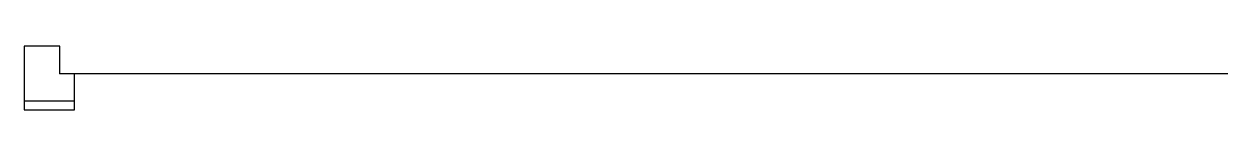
# Model space of a CAD drawing. Header units: millimetres. Extents: x -4 to 128, y -4 to 3.
import ezdxf

# ---------------------------------------------------------------- set-up
doc = ezdxf.new("R2010")
doc.units = ezdxf.units.MM
doc.layers.get('0').update_dxf_attribs({"linetype": 'CONTINUOUS'})

msp = doc.modelspace()

# ---------------------------------------------------------------- linework, layer by layer
for p, q in [((0, 3), (-3.9, 3)), ((-3.9, 3), (-3.9, -4)), ((0, 0), (0, 3)), ((0, 0), (1.6, 0)), ((0, 0), (127.6, 0)), ((1.6, -4), (1.6, 0)), ((-3.9, -3), (1.6, -3)), ((-3.9, -4), (1.6, -4))]:
    msp.add_line(p, q)
msp.add_point((0, 0))

doc.saveas('drawing.dxf')
